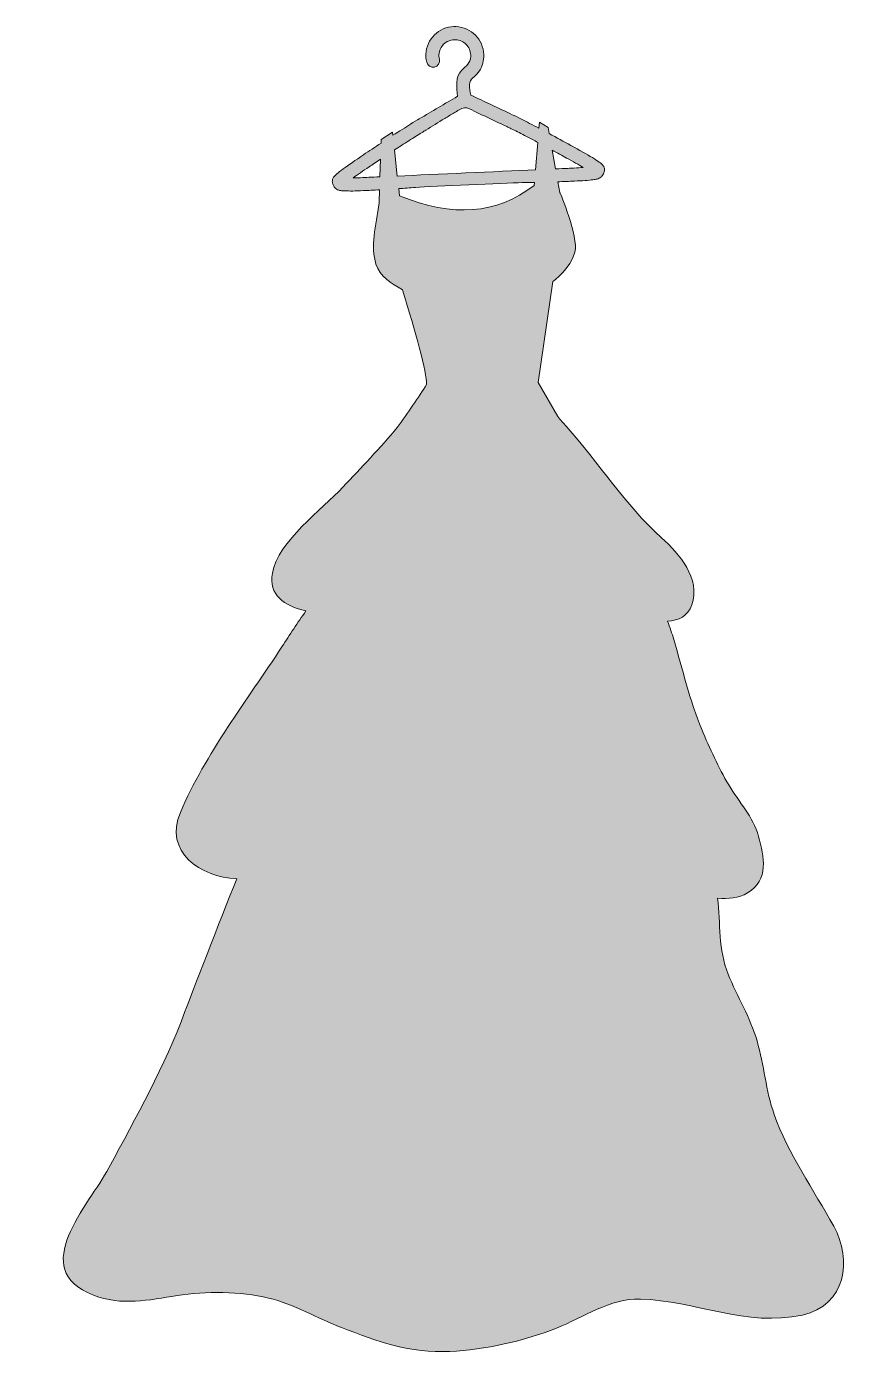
# Model space of a CAD drawing. Header units: inches. Extents: x -3 to 60, y 0 to 102.
import ezdxf

# ---------------------------------------------------------------- set-up
doc = ezdxf.new("R2010")
doc.units = ezdxf.units.IN
doc.header["$MEASUREMENT"] = 0
doc.layers.add('Layer 1', color=7, linetype='Continuous')

msp = doc.modelspace()

# ---------------------------------------------------------------- hatches: boundary and pattern name
at = {"layer": 'Layer 1', "true_color": 0xf5ead4}
h = msp.add_hatch(color=254, dxfattribs=at)
h.dxf.hatch_style = 2
edge = h.paths.add_edge_path()
edge.add_spline(control_points=[(56.62, 2.81), (59.95, 3.57), (60.46, 7.01), (59.03, 9.61), (57.49, 12.4), (55.53, 15.18), (54.46, 18.19), (53.82, 20), (53.69, 21.97), (53.15, 23.82), (52.63, 25.64), (51.64, 27.2), (50.93, 28.95), (50.17, 30.81), (50.35, 32.83), (50.13, 34.78), (50.94, 34.7), (51.73, 34.77), (52.41, 35.17), (54.09, 36.18), (53.7, 37.94), (53.26, 39.51), (52.82, 41.05), (51.79, 42.1), (50.98, 43.45), (50.19, 44.79), (49.52, 46.26), (48.91, 47.71), (47.99, 49.92), (47.45, 52.32), (46.77, 54.61), (46.63, 55.06), (46.47, 55.53), (46.29, 56), (47.14, 56.07), (47.85, 56.37), (48.15, 57.25), (48.83, 59.28), (47.21, 61.17), (45.83, 62.4), (43, 64.95), (41.06, 68.12), (38.52, 70.95), (38.31, 71.19), (38.1, 71.44), (37.89, 71.69), (37.89, 71.69), (36.38, 74.3), (36.38, 74.3), (36.38, 74.3), (37.51, 82.05), (37.51, 82.05), (37.51, 82.05), (38.89, 83.09), (39.19, 84.3), (39.5, 85.51), (38.05, 88.86), (38.05, 88.86), (38.05, 88.86), (38.05, 88.86), (38.03, 88.87), (38.03, 88.87), (37.88, 89.7), (37.88, 89.7), (38.34, 89.71), (38.77, 89.73), (39.16, 89.75), (39.46, 89.76), (39.73, 89.78), (39.97, 89.79), (40.21, 89.81), (40.41, 89.83), (40.58, 89.85), (40.7, 89.87), (40.79, 89.89), (40.89, 89.91), (40.94, 89.92), (40.99, 89.94), (41.06, 89.97), (41.09, 89.98), (41.13, 90), (41.18, 90.04), (41.21, 90.06), (41.24, 90.09), (41.27, 90.13), (41.27, 90.13), (41.27, 90.13), (41.27, 90.13), (41.33, 90.2), (41.37, 90.28), (41.4, 90.35), (41.43, 90.43), (41.45, 90.51), (41.46, 90.58), (41.46, 90.61), (41.46, 90.63), (41.46, 90.66), (41.45, 90.71), (41.45, 90.75), (41.44, 90.79), (41.42, 90.82), (41.41, 90.85), (41.4, 90.87), (41.38, 90.92), (41.36, 90.94), (41.34, 90.97), (41.3, 91.02), (41.27, 91.04), (41.24, 91.07), (41.19, 91.12), (41.13, 91.16), (41.06, 91.21), (40.93, 91.3), (40.75, 91.42), (40.54, 91.55), (40.11, 91.8), (39.53, 92.13), (38.89, 92.49), (38.36, 92.78), (37.79, 93.09), (37.22, 93.39), (37.22, 93.39), (37.14, 93.86), (37.14, 93.86), (37.14, 93.86), (36.47, 94.27), (36.47, 94.27), (36.47, 94.27), (36.43, 93.81), (36.43, 93.81), (35.94, 94.07), (35.48, 94.3), (35.1, 94.5), (34.82, 94.64), (34.58, 94.76), (34.4, 94.84), (33.33, 95.35), (32.27, 95.85), (31.21, 96.35), (31.17, 96.62), (31.11, 96.89), (31.12, 97.16), (31.15, 97.61), (31.54, 97.73), (31.79, 98.07), (32.04, 98.41), (32.19, 98.82), (32.21, 99.28), (32.22, 99.34), (32.22, 99.4), (32.21, 99.45), (32.19, 100.03), (31.96, 100.55), (31.58, 100.94), (31.2, 101.32), (30.68, 101.57), (30.1, 101.6), (30.04, 101.6), (29.98, 101.6), (29.92, 101.6), (29.35, 101.58), (28.82, 101.34), (28.44, 100.96), (28.05, 100.59), (27.8, 100.06), (27.78, 99.48), (27.77, 99.42), (27.77, 99.36), (27.78, 99.31), (27.78, 99.15), (27.8, 99.01), (27.84, 98.86), (27.9, 98.59), (28.17, 98.43), (28.44, 98.49), (28.71, 98.55), (28.88, 98.83), (28.81, 99.1), (28.79, 99.17), (28.78, 99.25), (28.78, 99.34), (28.78, 99.37), (28.78, 99.4), (28.78, 99.44), (28.8, 99.76), (28.93, 100.04), (29.14, 100.25), (29.36, 100.45), (29.64, 100.58), (29.95, 100.59), (29.99, 100.59), (30.02, 100.59), (30.05, 100.59), (30.37, 100.58), (30.65, 100.44), (30.86, 100.23), (31.07, 100.02), (31.2, 99.73), (31.21, 99.42), (31.21, 99.39), (31.21, 99.36), (31.21, 99.32), (31.18, 98.78), (30.87, 98.59), (30.51, 98.24), (29.98, 97.72), (30.15, 96.94), (30.21, 96.25), (29.23, 95.68), (28.25, 95.1), (27.27, 94.52), (27.09, 94.42), (26.86, 94.28), (26.59, 94.11), (26.21, 93.87), (25.75, 93.58), (25.25, 93.26), (25.25, 93.26), (25.22, 93.5), (25.22, 93.5), (25.22, 93.5), (24.35, 92.94), (24.35, 92.94), (24.35, 92.94), (24.34, 92.66), (24.34, 92.66), (23.89, 92.36), (23.43, 92.06), (23, 91.77), (22.39, 91.36), (21.85, 90.98), (21.45, 90.69), (21.24, 90.54), (21.08, 90.41), (20.95, 90.3), (20.89, 90.25), (20.84, 90.2), (20.79, 90.15), (20.76, 90.12), (20.73, 90.09), (20.7, 90.04), (20.68, 90.01), (20.67, 89.98), (20.65, 89.94), (20.64, 89.91), (20.63, 89.88), (20.62, 89.85), (20.61, 89.81), (20.61, 89.77), (20.61, 89.72), (20.61, 89.69), (20.61, 89.67), (20.62, 89.64), (20.62, 89.64), (20.62, 89.64), (20.62, 89.64), (20.63, 89.57), (20.66, 89.49), (20.69, 89.42), (20.73, 89.35), (20.78, 89.27), (20.84, 89.21), (20.84, 89.21), (20.84, 89.21), (20.84, 89.21), (20.88, 89.17), (20.91, 89.15), (20.94, 89.13), (20.99, 89.09), (21.04, 89.08), (21.07, 89.07), (21.14, 89.04), (21.19, 89.03), (21.25, 89.02), (21.34, 89.01), (21.44, 89), (21.55, 89), (21.73, 88.99), (21.93, 88.99), (22.17, 88.99), (22.41, 89), (22.68, 89.01), (22.98, 89.02), (23.36, 89.03), (23.78, 89.06), (24.23, 89.08), (24.23, 89.08), (24.2, 88.09), (24.2, 88.09), (23.92, 86.31), (23.53, 84.71), (23.95, 83.38), (24.25, 82.42), (25.12, 81.91), (25.99, 81.42), (26.97, 78.21), (27.86, 75.07), (27.83, 74.15), (27.23, 73.2), (26.38, 71.96), (25.59, 70.86), (24.27, 69.28), (22.82, 67.78), (21.42, 66.29), (19.81, 64.56), (16.47, 62.16), (16.02, 59.7), (15.71, 58.02), (16.9, 57.19), (18.59, 56.79), (17.95, 55.9), (17.35, 54.98), (16.75, 54.04), (14.09, 49.96), (10.9, 45.85), (8.97, 41.35), (7.68, 38.34), (10.51, 36.38), (13.29, 36.25), (12, 33.04), (9.83, 27.46), (9.32, 26.08), (7.78, 21.86), (5.6, 18.05), (3.49, 14.09), (1.96, 11.22), (-2.81, 6.32), (2.31, 4.33), (4.46, 3.5), (6.55, 3.95), (8.73, 4.3), (10.88, 4.65), (13.58, 4.62), (15.71, 4.11), (17.62, 3.66), (19.47, 2.55), (21.31, 1.85), (24.11, 0.78), (26.53, -0.14), (29.61, 0.02), (32.31, 0.15), (35.28, 0.82), (37.79, 1.81), (39.9, 2.64), (41.84, 4.1), (44.21, 4.03), (48.37, 3.92), (52.35, 1.85), (56.62, 2.81)], knot_values=[0, 0, 0, 0, 1, 1, 1, 2, 2, 2, 3, 3, 3, 4, 4, 4, 5, 5, 5, 6, 6, 6, 7, 7, 7, 8, 8, 8, 9, 9, 9, 10, 10, 10, 11, 11, 11, 12, 12, 12, 13, 13, 13, 14, 14, 14, 15, 15, 15, 16, 16, 16, 17, 17, 17, 18, 18, 18, 19, 19, 19, 20, 20, 20, 21, 21, 21, 22, 22, 22, 23, 23, 23, 24, 24, 24, 25, 25, 25, 26, 26, 26, 27, 27, 27, 28, 28, 28, 29, 29, 29, 30, 30, 30, 31, 31, 31, 32, 32, 32, 33, 33, 33, 34, 34, 34, 35, 35, 35, 36, 36, 36, 37, 37, 37, 38, 38, 38, 39, 39, 39, 40, 40, 40, 41, 41, 41, 42, 42, 42, 43, 43, 43, 44, 44, 44, 45, 45, 45, 46, 46, 46, 47, 47, 47, 48, 48, 48, 49, 49, 49, 50, 50, 50, 51, 51, 51, 52, 52, 52, 53, 53, 53, 54, 54, 54, 55, 55, 55, 56, 56, 56, 57, 57, 57, 58, 58, 58, 59, 59, 59, 60, 60, 60, 61, 61, 61, 62, 62, 62, 63, 63, 63, 64, 64, 64, 65, 65, 65, 66, 66, 66, 67, 67, 67, 68, 68, 68, 69, 69, 69, 70, 70, 70, 71, 71, 71, 72, 72, 72, 73, 73, 73, 74, 74, 74, 75, 75, 75, 76, 76, 76, 77, 77, 77, 78, 78, 78, 79, 79, 79, 80, 80, 80, 81, 81, 81, 82, 82, 82, 83, 83, 83, 84, 84, 84, 85, 85, 85, 86, 86, 86, 87, 87, 87, 88, 88, 88, 89, 89, 89, 90, 90, 90, 91, 91, 91, 92, 92, 92, 93, 93, 93, 94, 94, 94, 95, 95, 95, 96, 96, 96, 97, 97, 97, 98, 98, 98, 99, 99, 99, 100, 100, 100, 101, 101, 101, 102, 102, 102, 103, 103, 103, 104, 104, 104, 105, 105, 105, 106, 106, 106, 107, 107, 107, 108, 108, 108, 109, 109, 109, 110, 110, 110, 111, 111, 111, 112, 112, 112, 113, 113, 113, 114, 114, 114, 115, 115, 115, 116, 116, 116, 116], degree=3, periodic=1)
edge = h.paths.add_edge_path()
edge.add_spline(control_points=[(38.56, 91.52), (39.04, 91.25), (39.49, 91), (39.84, 90.79), (39.62, 90.78), (39.38, 90.76), (39.11, 90.75), (38.94, 90.74), (38.43, 90.72), (37.71, 90.69), (37.71, 90.69), (37.45, 92.13), (37.45, 92.13), (37.83, 91.92), (38.21, 91.72), (38.56, 91.52)], knot_values=[0, 0, 0, 0, 1, 1, 1, 2, 2, 2, 3, 3, 3, 4, 4, 4, 5, 5, 5, 5], degree=3, periodic=1)
edge = h.paths.add_edge_path()
edge.add_spline(control_points=[(25.9, 92.48), (26.3, 92.74), (26.67, 92.97), (26.99, 93.18), (27.32, 93.38), (27.59, 93.55), (27.78, 93.66), (28.26, 93.94), (28.73, 94.25), (29.22, 94.55), (29.46, 94.7), (29.7, 94.84), (29.95, 94.98), (30.18, 95.11), (30.48, 95.33), (30.74, 95.38), (30.98, 95.42), (31.25, 95.22), (31.48, 95.11), (31.75, 94.98), (32.03, 94.85), (32.31, 94.72), (32.86, 94.46), (33.41, 94.2), (33.97, 93.93), (34.16, 93.84), (34.45, 93.7), (34.79, 93.53), (35.13, 93.36), (35.52, 93.15), (35.94, 92.93), (36.08, 92.86), (36.21, 92.79), (36.35, 92.72), (36.35, 92.72), (36.18, 90.62), (36.18, 90.62), (33.15, 90.48), (28.51, 90.27), (25.59, 90.14), (25.59, 90.14), (25.37, 92.14), (25.37, 92.14), (25.55, 92.25), (25.73, 92.37), (25.9, 92.48)], knot_values=[0, 0, 0, 0, 1, 1, 1, 2, 2, 2, 3, 3, 3, 4, 4, 4, 5, 5, 5, 6, 6, 6, 7, 7, 7, 8, 8, 8, 9, 9, 9, 10, 10, 10, 11, 11, 11, 12, 12, 12, 13, 13, 13, 14, 14, 14, 15, 15, 15, 15], degree=3, periodic=1)
edge = h.paths.add_edge_path()
edge.add_spline(control_points=[(22.94, 90.02), (22.67, 90.01), (22.43, 90), (22.21, 90), (22.54, 90.24), (22.96, 90.53), (23.42, 90.84), (23.7, 91.03), (24, 91.23), (24.3, 91.43), (24.3, 91.43), (24.26, 90.08), (24.26, 90.08), (23.58, 90.05), (23.11, 90.03), (22.94, 90.02)], knot_values=[0, 0, 0, 0, 1, 1, 1, 2, 2, 2, 3, 3, 3, 4, 4, 4, 5, 5, 5, 5], degree=3, periodic=1)
edge = h.paths.add_edge_path()
edge.add_spline(control_points=[(25.76, 88.62), (25.76, 88.62), (25.7, 89.17), (25.7, 89.17), (26.12, 89.2), (26.55, 89.23), (26.98, 89.26), (28.4, 89.36), (33.73, 89.6), (35.16, 89.63), (35.47, 89.64), (35.79, 89.64), (36.1, 89.65), (36.1, 89.65), (36.08, 89.42), (36.08, 89.42), (33.12, 87.17), (29.89, 86.98), (25.76, 88.62)], knot_values=[0, 0, 0, 0, 1, 1, 1, 2, 2, 2, 3, 3, 3, 4, 4, 4, 5, 5, 5, 6, 6, 6, 6], degree=3, periodic=1)

# ---------------------------------------------------------------- linework, layer by layer
at = {"layer": 'Layer 1', "lineweight": 0}
for points, knots in [([(56.62, 2.81), (59.95, 3.57), (60.46, 7.01), (59.03, 9.61), (57.49, 12.4), (55.53, 15.18), (54.46, 18.19), (53.82, 20), (53.69, 21.97), (53.15, 23.82), (52.63, 25.64), (51.64, 27.2), (50.93, 28.95), (50.17, 30.81), (50.35, 32.83), (50.13, 34.78), (50.94, 34.7), (51.73, 34.77), (52.41, 35.17), (54.09, 36.18), (53.7, 37.94), (53.26, 39.51), (52.82, 41.05), (51.79, 42.1), (50.98, 43.45), (50.19, 44.79), (49.52, 46.26), (48.91, 47.71), (47.99, 49.92), (47.45, 52.32), (46.77, 54.61), (46.63, 55.06), (46.47, 55.53), (46.29, 56), (47.14, 56.07), (47.85, 56.37), (48.15, 57.25), (48.83, 59.28), (47.21, 61.17), (45.83, 62.4), (43, 64.95), (41.06, 68.12), (38.52, 70.95), (38.31, 71.19), (38.1, 71.44), (37.89, 71.69), (37.89, 71.69), (36.38, 74.3), (36.38, 74.3), (36.38, 74.3), (37.51, 82.05), (37.51, 82.05), (37.51, 82.05), (38.89, 83.09), (39.19, 84.3), (39.5, 85.51), (38.05, 88.86), (38.05, 88.86), (38.05, 88.86), (38.05, 88.86), (38.03, 88.87), (38.03, 88.87), (37.88, 89.7), (37.88, 89.7), (38.34, 89.71), (38.77, 89.73), (39.16, 89.75), (39.46, 89.76), (39.73, 89.78), (39.97, 89.79), (40.21, 89.81), (40.41, 89.83), (40.58, 89.85), (40.7, 89.87), (40.79, 89.89), (40.89, 89.91), (40.94, 89.92), (40.99, 89.94), (41.06, 89.97), (41.09, 89.98), (41.13, 90), (41.18, 90.04), (41.21, 90.06), (41.24, 90.09), (41.27, 90.13), (41.27, 90.13), (41.27, 90.13), (41.27, 90.13), (41.33, 90.2), (41.37, 90.28), (41.4, 90.35), (41.43, 90.43), (41.45, 90.51), (41.46, 90.58), (41.46, 90.61), (41.46, 90.63), (41.46, 90.66), (41.45, 90.71), (41.45, 90.75), (41.44, 90.79), (41.42, 90.82), (41.41, 90.85), (41.4, 90.87), (41.38, 90.92), (41.36, 90.94), (41.34, 90.97), (41.3, 91.02), (41.27, 91.04), (41.24, 91.07), (41.19, 91.12), (41.13, 91.16), (41.06, 91.21), (40.93, 91.3), (40.75, 91.42), (40.54, 91.55), (40.11, 91.8), (39.53, 92.13), (38.89, 92.49), (38.36, 92.78), (37.79, 93.09), (37.22, 93.39), (37.22, 93.39), (37.14, 93.86), (37.14, 93.86), (37.14, 93.86), (36.47, 94.27), (36.47, 94.27), (36.47, 94.27), (36.43, 93.81), (36.43, 93.81), (35.94, 94.07), (35.48, 94.3), (35.1, 94.5), (34.82, 94.64), (34.58, 94.76), (34.4, 94.84), (33.33, 95.35), (32.27, 95.85), (31.21, 96.35), (31.17, 96.62), (31.11, 96.89), (31.12, 97.16), (31.15, 97.61), (31.54, 97.73), (31.79, 98.07), (32.04, 98.41), (32.19, 98.82), (32.21, 99.28), (32.22, 99.34), (32.22, 99.4), (32.21, 99.45), (32.19, 100.03), (31.96, 100.55), (31.58, 100.94), (31.2, 101.32), (30.68, 101.57), (30.1, 101.6), (30.04, 101.6), (29.98, 101.6), (29.92, 101.6), (29.35, 101.58), (28.82, 101.34), (28.44, 100.96), (28.05, 100.59), (27.8, 100.06), (27.78, 99.48), (27.77, 99.42), (27.77, 99.36), (27.78, 99.31), (27.78, 99.15), (27.8, 99.01), (27.84, 98.86), (27.9, 98.59), (28.17, 98.43), (28.44, 98.49), (28.71, 98.55), (28.88, 98.83), (28.81, 99.1), (28.79, 99.17), (28.78, 99.25), (28.78, 99.34), (28.78, 99.37), (28.78, 99.4), (28.78, 99.44), (28.8, 99.76), (28.93, 100.04), (29.14, 100.25), (29.36, 100.45), (29.64, 100.58), (29.95, 100.59), (29.99, 100.59), (30.02, 100.59), (30.05, 100.59), (30.37, 100.58), (30.65, 100.44), (30.86, 100.23), (31.07, 100.02), (31.2, 99.73), (31.21, 99.42), (31.21, 99.39), (31.21, 99.36), (31.21, 99.32), (31.18, 98.78), (30.87, 98.59), (30.51, 98.24), (29.98, 97.72), (30.15, 96.94), (30.21, 96.25), (29.23, 95.68), (28.25, 95.1), (27.27, 94.52), (27.09, 94.42), (26.86, 94.28), (26.59, 94.11), (26.21, 93.87), (25.75, 93.58), (25.25, 93.26), (25.25, 93.26), (25.22, 93.5), (25.22, 93.5), (25.22, 93.5), (24.35, 92.94), (24.35, 92.94), (24.35, 92.94), (24.34, 92.66), (24.34, 92.66), (23.89, 92.36), (23.43, 92.06), (23, 91.77), (22.39, 91.36), (21.85, 90.98), (21.45, 90.69), (21.24, 90.54), (21.08, 90.41), (20.95, 90.3), (20.89, 90.25), (20.84, 90.2), (20.79, 90.15), (20.76, 90.12), (20.73, 90.09), (20.7, 90.04), (20.68, 90.01), (20.67, 89.98), (20.65, 89.94), (20.64, 89.91), (20.63, 89.88), (20.62, 89.85), (20.61, 89.81), (20.61, 89.77), (20.61, 89.72), (20.61, 89.69), (20.61, 89.67), (20.62, 89.64), (20.62, 89.64), (20.62, 89.64), (20.62, 89.64), (20.63, 89.57), (20.66, 89.49), (20.69, 89.42), (20.73, 89.35), (20.78, 89.27), (20.84, 89.21), (20.84, 89.21), (20.84, 89.21), (20.84, 89.21), (20.88, 89.17), (20.91, 89.15), (20.94, 89.13), (20.99, 89.09), (21.04, 89.08), (21.07, 89.07), (21.14, 89.04), (21.19, 89.03), (21.25, 89.02), (21.34, 89.01), (21.44, 89), (21.55, 89), (21.73, 88.99), (21.93, 88.99), (22.17, 88.99), (22.41, 89), (22.68, 89.01), (22.98, 89.02), (23.36, 89.03), (23.78, 89.06), (24.23, 89.08), (24.23, 89.08), (24.2, 88.09), (24.2, 88.09), (23.92, 86.31), (23.53, 84.71), (23.95, 83.38), (24.25, 82.42), (25.12, 81.91), (25.99, 81.42), (26.97, 78.21), (27.86, 75.07), (27.83, 74.15), (27.23, 73.2), (26.38, 71.96), (25.59, 70.86), (24.27, 69.28), (22.82, 67.78), (21.42, 66.29), (19.81, 64.56), (16.47, 62.16), (16.02, 59.7), (15.71, 58.02), (16.9, 57.19), (18.59, 56.79), (17.95, 55.9), (17.35, 54.98), (16.75, 54.04), (14.09, 49.96), (10.9, 45.85), (8.97, 41.35), (7.68, 38.34), (10.51, 36.38), (13.29, 36.25), (12, 33.04), (9.83, 27.46), (9.32, 26.08), (7.78, 21.86), (5.6, 18.05), (3.49, 14.09), (1.96, 11.22), (-2.81, 6.32), (2.31, 4.33), (4.46, 3.5), (6.55, 3.95), (8.73, 4.3), (10.88, 4.65), (13.58, 4.62), (15.71, 4.11), (17.62, 3.66), (19.47, 2.55), (21.31, 1.85), (24.11, 0.78), (26.53, -0.14), (29.61, 0.02), (32.31, 0.15), (35.28, 0.82), (37.79, 1.81), (39.9, 2.64), (41.84, 4.1), (44.21, 4.03), (48.37, 3.92), (52.35, 1.85), (56.62, 2.81)], [0, 0, 0, 0, 1, 1, 1, 2, 2, 2, 3, 3, 3, 4, 4, 4, 5, 5, 5, 6, 6, 6, 7, 7, 7, 8, 8, 8, 9, 9, 9, 10, 10, 10, 11, 11, 11, 12, 12, 12, 13, 13, 13, 14, 14, 14, 15, 15, 15, 16, 16, 16, 17, 17, 17, 18, 18, 18, 19, 19, 19, 20, 20, 20, 21, 21, 21, 22, 22, 22, 23, 23, 23, 24, 24, 24, 25, 25, 25, 26, 26, 26, 27, 27, 27, 28, 28, 28, 29, 29, 29, 30, 30, 30, 31, 31, 31, 32, 32, 32, 33, 33, 33, 34, 34, 34, 35, 35, 35, 36, 36, 36, 37, 37, 37, 38, 38, 38, 39, 39, 39, 40, 40, 40, 41, 41, 41, 42, 42, 42, 43, 43, 43, 44, 44, 44, 45, 45, 45, 46, 46, 46, 47, 47, 47, 48, 48, 48, 49, 49, 49, 50, 50, 50, 51, 51, 51, 52, 52, 52, 53, 53, 53, 54, 54, 54, 55, 55, 55, 56, 56, 56, 57, 57, 57, 58, 58, 58, 59, 59, 59, 60, 60, 60, 61, 61, 61, 62, 62, 62, 63, 63, 63, 64, 64, 64, 65, 65, 65, 66, 66, 66, 67, 67, 67, 68, 68, 68, 69, 69, 69, 70, 70, 70, 71, 71, 71, 72, 72, 72, 73, 73, 73, 74, 74, 74, 75, 75, 75, 76, 76, 76, 77, 77, 77, 78, 78, 78, 79, 79, 79, 80, 80, 80, 81, 81, 81, 82, 82, 82, 83, 83, 83, 84, 84, 84, 85, 85, 85, 86, 86, 86, 87, 87, 87, 88, 88, 88, 89, 89, 89, 90, 90, 90, 91, 91, 91, 92, 92, 92, 93, 93, 93, 94, 94, 94, 95, 95, 95, 96, 96, 96, 97, 97, 97, 98, 98, 98, 99, 99, 99, 100, 100, 100, 101, 101, 101, 102, 102, 102, 103, 103, 103, 104, 104, 104, 105, 105, 105, 106, 106, 106, 107, 107, 107, 108, 108, 108, 109, 109, 109, 110, 110, 110, 111, 111, 111, 112, 112, 112, 113, 113, 113, 114, 114, 114, 115, 115, 115, 116, 116, 116, 116]), ([(25.9, 92.48), (26.3, 92.74), (26.67, 92.97), (26.99, 93.18), (27.32, 93.38), (27.59, 93.55), (27.78, 93.66), (28.26, 93.94), (28.73, 94.25), (29.22, 94.55), (29.46, 94.7), (29.7, 94.84), (29.95, 94.98), (30.18, 95.11), (30.48, 95.33), (30.74, 95.38), (30.98, 95.42), (31.25, 95.22), (31.48, 95.11), (31.75, 94.98), (32.03, 94.85), (32.31, 94.72), (32.86, 94.46), (33.41, 94.2), (33.97, 93.93), (34.16, 93.84), (34.45, 93.7), (34.79, 93.53), (35.13, 93.36), (35.52, 93.15), (35.94, 92.93), (36.08, 92.86), (36.21, 92.79), (36.35, 92.72), (36.35, 92.72), (36.18, 90.62), (36.18, 90.62), (33.15, 90.48), (28.51, 90.27), (25.59, 90.14), (25.59, 90.14), (25.37, 92.14), (25.37, 92.14), (25.55, 92.25), (25.73, 92.37), (25.9, 92.48)], [0, 0, 0, 0, 1, 1, 1, 2, 2, 2, 3, 3, 3, 4, 4, 4, 5, 5, 5, 6, 6, 6, 7, 7, 7, 8, 8, 8, 9, 9, 9, 10, 10, 10, 11, 11, 11, 12, 12, 12, 13, 13, 13, 14, 14, 14, 15, 15, 15, 15]), ([(38.56, 91.52), (39.04, 91.25), (39.49, 91), (39.84, 90.79), (39.62, 90.78), (39.38, 90.76), (39.11, 90.75), (38.94, 90.74), (38.43, 90.72), (37.71, 90.69), (37.71, 90.69), (37.45, 92.13), (37.45, 92.13), (37.83, 91.92), (38.21, 91.72), (38.56, 91.52)], [0, 0, 0, 0, 1, 1, 1, 2, 2, 2, 3, 3, 3, 4, 4, 4, 5, 5, 5, 5]), ([(22.94, 90.02), (22.67, 90.01), (22.43, 90), (22.21, 90), (22.54, 90.24), (22.96, 90.53), (23.42, 90.84), (23.7, 91.03), (24, 91.23), (24.3, 91.43), (24.3, 91.43), (24.26, 90.08), (24.26, 90.08), (23.58, 90.05), (23.11, 90.03), (22.94, 90.02)], [0, 0, 0, 0, 1, 1, 1, 2, 2, 2, 3, 3, 3, 4, 4, 4, 5, 5, 5, 5]), ([(25.76, 88.62), (25.76, 88.62), (25.7, 89.17), (25.7, 89.17), (26.12, 89.2), (26.55, 89.23), (26.98, 89.26), (28.4, 89.36), (33.73, 89.6), (35.16, 89.63), (35.47, 89.64), (35.79, 89.64), (36.1, 89.65), (36.1, 89.65), (36.08, 89.42), (36.08, 89.42), (33.12, 87.17), (29.89, 86.98), (25.76, 88.62)], [0, 0, 0, 0, 1, 1, 1, 2, 2, 2, 3, 3, 3, 4, 4, 4, 5, 5, 5, 6, 6, 6, 6])]:
    msp.add_open_spline(points, degree=3, knots=knots, dxfattribs=at)

doc.saveas('drawing.dxf')
